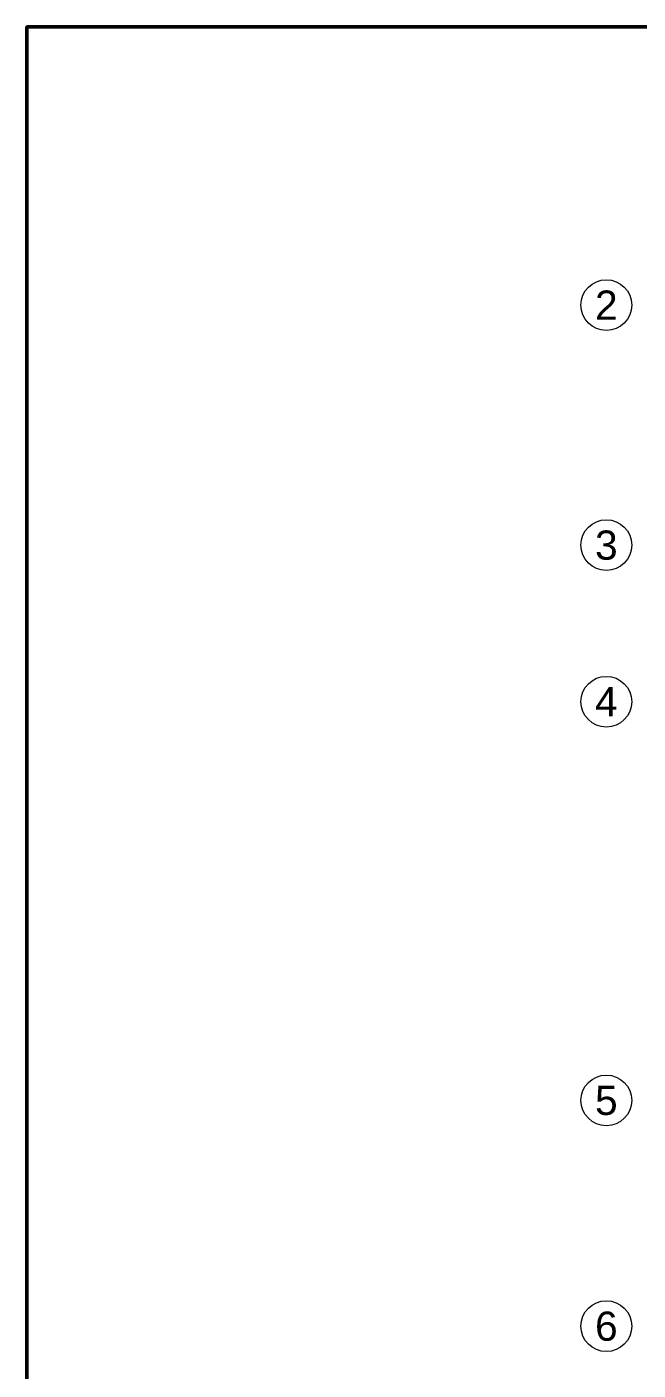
# Model space of a CAD drawing. Header units: millimetres. Extents: x 5 to 415, y 5 to 292.
# Drawn here: x 5 to 91.8, y 101.3 to 292 of the extents above; entities that cross this region are included whole.
import ezdxf
from ezdxf.enums import TextEntityAlignment as Align

# ---------------------------------------------------------------- set-up
doc = ezdxf.new("R2010")
doc.units = ezdxf.units.MM
doc.layers.add('0-SHEET', color=7, linetype='CONTINUOUS', lineweight=50)
doc.layers.add('A-GRID-TAG', color=7, linetype='CONTINUOUS', lineweight=18)
doc.styles.get("Standard").update_dxf_attribs({"font": 'arial.ttf'})

msp = doc.modelspace()

# ---------------------------------------------------------------- linework, layer by layer
at = {"layer": '0-SHEET'}
msp.add_lwpolyline([(5, 5), (415, 5), (415, 292), (5, 292)], close=True, dxfattribs=at)
at = {"layer": 'A-GRID-TAG'}
for centre in [(87.3, 252.5), (87.3, 218.43), (87.3, 196.2), (87.3, 139.6), (87.3, 107.55)]:
    msp.add_circle(centre, 3.6, dxfattribs=at)

# ---------------------------------------------------------------- texts
for s, p in [('2', (87.3, 252.5)), ('3', (87.3, 218.43)), ('4', (87.3, 196.2)), ('5', (87.3, 139.6)), ('6', (87.3, 107.55))]:
    msp.add_text(s, height=4.14, dxfattribs=at).set_placement(p, align=Align.MIDDLE_CENTER)

doc.saveas('drawing.dxf')
